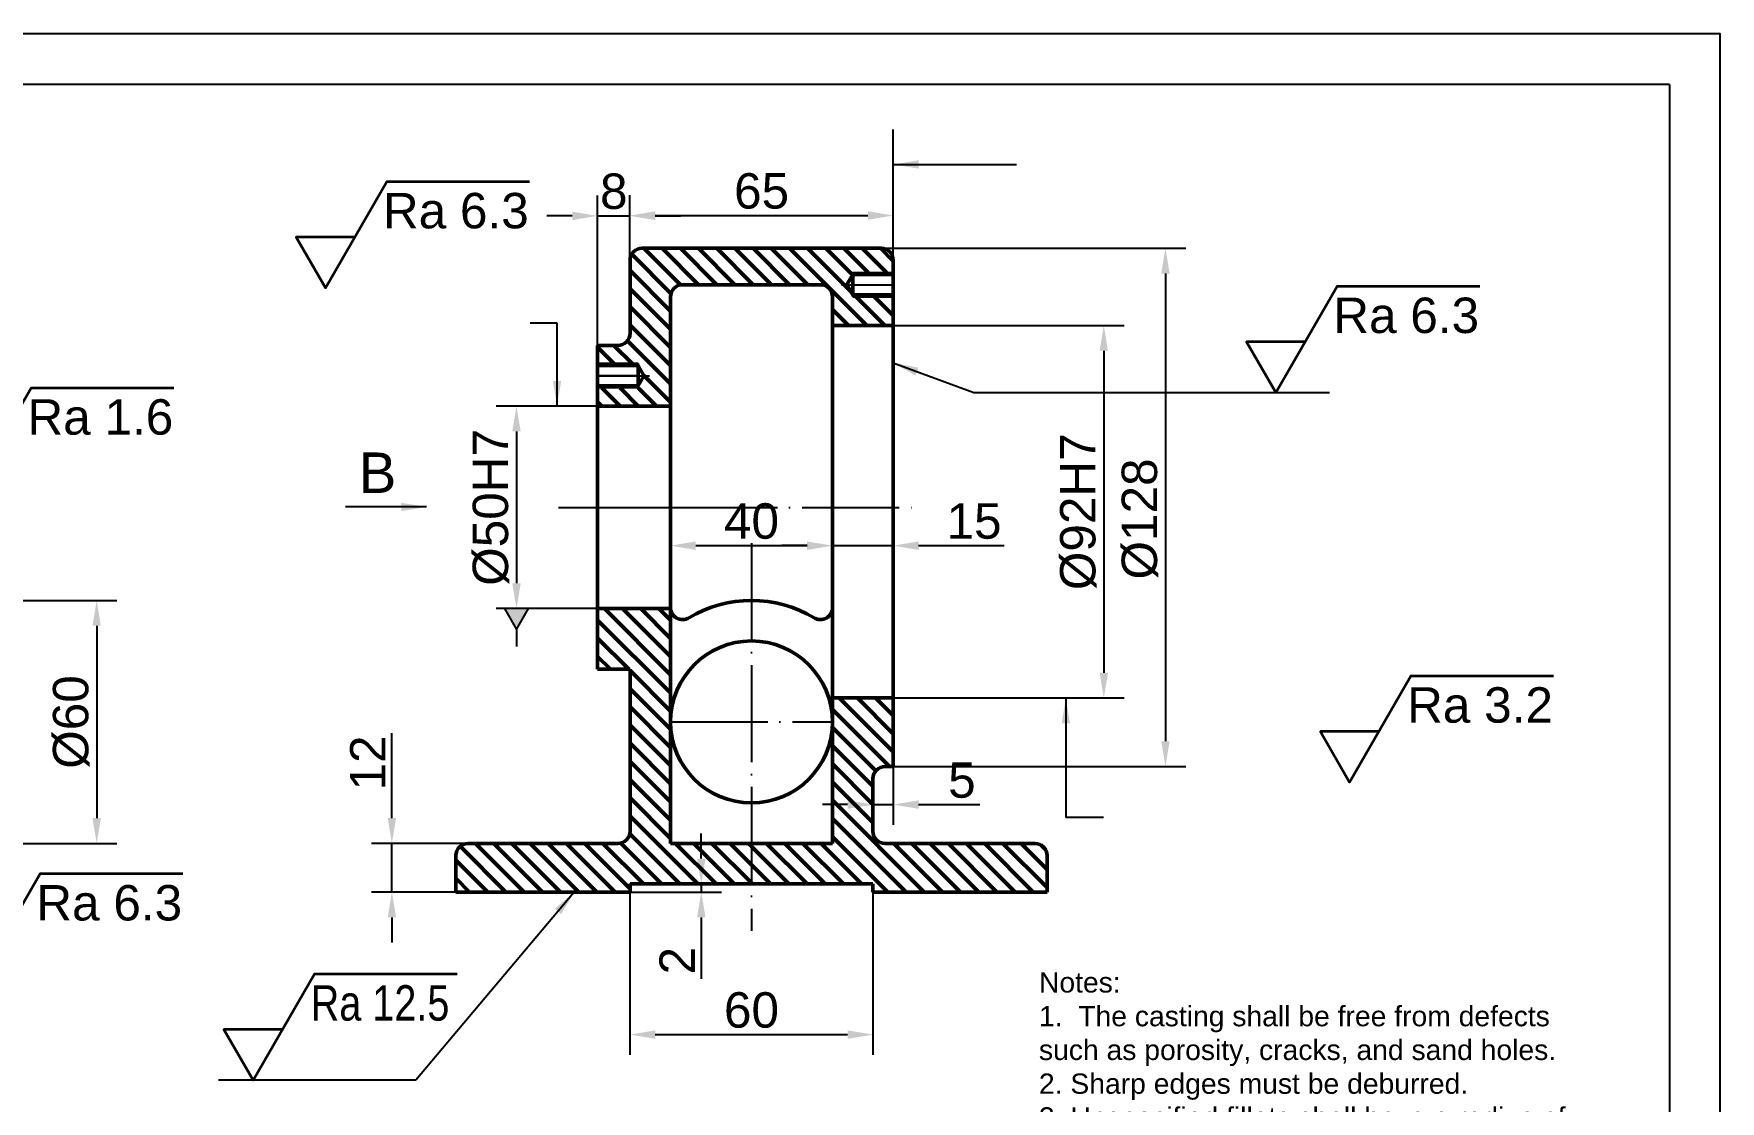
# Model space of a CAD drawing. Header units: millimetres. Extents: x 3932 to 4675, y 2766 to 3291.
# Drawn here: x 4258.4 to 4674.9, y 3027.2 to 3290.9 of the extents above; entities that cross this region are included whole.
import ezdxf

# ---------------------------------------------------------------- set-up
doc = ezdxf.new("R2010")
doc.units = ezdxf.units.MM
doc.linetypes.add('ACAD_ISO04W100', pattern=[30, 24, -3, 0, -3])
doc.layers.add('注解', color=3, linetype='Continuous')
doc.layers.add('辅助', color=1, linetype='ACAD_ISO04W100')
doc.layers.add('粗线', color=7, linetype='Continuous', lineweight=50)
doc.styles.get("Standard").update_dxf_attribs({"font": 'arial.ttf'})
doc.dimstyles.new('机械无尺线', dxfattribs={"dimscale": 2.5, "dimtxt": 3.5, "dimasz": 2.5, "dimexe": 2, "dimexo": 0, "dimtad": 1, "dimdsep": 46, "dimtxsty": 'Standard', "dimcen": 0, "dimadec": 0, "dimazin": 0, "dimtfac": 1, "dimtmove": 0, "dimatfit": 3, "dimfxl": 0, "dimarcsym": 0})
pattern_1 = [(315, (126.0413, -5e-13), (2.245064, 2.245064), [])]

# ---------------------------------------------------------------- blocks, each defined once
blk = doc.blocks.new('*D16')
at = {"layer": 'Defpoints', "color": 0, "transparency": 16777216}
for p in [(4196.8, 3150.92), (4196.8, 3090.92), (4273.93, 3090.92)]:
    blk.add_point(p, dxfattribs=at)
at = {"layer": '注解', "color": 0, "lineweight": -2, "transparency": 16777216}
for p, q in [((4196.8, 3150.92), (4278.93, 3150.92)), ((4273.93, 3144.67), (4273.93, 3097.17)), ((4196.8, 3090.92), (4278.93, 3090.92))]:
    blk.add_line(p, q, dxfattribs=at)
at = {"layer": '注解', "color": 0, "transparency": 16777216}
for points in [[(4272.89, 3144.67), (4274.97, 3144.67), (4273.93, 3150.92)], [(4272.89, 3097.17), (4274.97, 3097.17), (4273.93, 3090.92)]]:
    blk.add_solid(points, dxfattribs=at)
at = {"layer": '注解', "color": 0, "transparency": 16777216, "insert": (4267.66, 3120.92), "char_height": 8.75, "attachment_point": 5, "rotation": 90}
blk.add_mtext('%%C60', dxfattribs=at)
blk = doc.blocks.new('*D28')
at = {"layer": 'Defpoints', "color": 0, "transparency": 16777216}
for p in [(4371.42, 3090.92), (4346.83, 3078.92), (4371.42, 3078.92)]:
    blk.add_point(p, dxfattribs=at)
at = {"layer": '注解', "color": 0, "lineweight": -2, "transparency": 16777216}
for p, q in [((4346.83, 3097.17), (4346.83, 3118.17)), ((4371.42, 3090.92), (4341.83, 3090.92)), ((4346.83, 3078.92), (4346.83, 3090.92)), ((4371.42, 3078.92), (4341.83, 3078.92)), ((4346.83, 3072.67), (4346.83, 3066.42))]:
    blk.add_line(p, q, dxfattribs=at)
at = {"layer": '注解', "color": 0, "transparency": 16777216}
for points in [[(4345.79, 3097.17), (4347.87, 3097.17), (4346.83, 3090.92)], [(4345.79, 3072.67), (4347.87, 3072.67), (4346.83, 3078.92)]]:
    blk.add_solid(points, dxfattribs=at)
at = {"layer": '注解', "color": 0, "transparency": 16777216, "insert": (4340.87, 3110.8), "char_height": 8.75, "attachment_point": 5, "rotation": 90}
blk.add_mtext('12', dxfattribs=at)
blk = doc.blocks.new('*D29')
at = {"layer": 'Defpoints', "color": 0, "transparency": 16777216}
for p in [(4415.63, 3163.86), (4455.63, 3164.47), (4455.63, 3163.86)]:
    blk.add_point(p, dxfattribs=at)
at = {"layer": '注解', "color": 0, "lineweight": -2, "transparency": 16777216}
for p, q in [((4415.63, 3163.86), (4415.63, 3169.47)), ((4455.63, 3163.86), (4455.63, 3169.47)), ((4421.88, 3164.47), (4449.38, 3164.47))]:
    blk.add_line(p, q, dxfattribs=at)
at = {"layer": '注解', "color": 0, "transparency": 16777216}
for points in [[(4421.88, 3165.51), (4421.88, 3163.42), (4415.63, 3164.47)], [(4449.38, 3165.51), (4449.38, 3163.42), (4455.63, 3164.47)]]:
    blk.add_solid(points, dxfattribs=at)
at = {"layer": '注解', "color": 0, "transparency": 16777216, "insert": (4435.63, 3170.5), "char_height": 8.75, "attachment_point": 5}
blk.add_mtext('40', dxfattribs=at)
blk = doc.blocks.new('*D30')
at = {"layer": 'Defpoints', "color": 0, "transparency": 16777216}
for p in [(4455.63, 3163.86), (4470.63, 3164.47), (4470.63, 3163.86)]:
    blk.add_point(p, dxfattribs=at)
at = {"layer": '注解', "color": 0, "lineweight": -2, "transparency": 16777216}
for p, q in [((4455.63, 3163.86), (4455.63, 3169.47)), ((4470.63, 3163.86), (4470.63, 3169.47)), ((4449.38, 3164.47), (4443.13, 3164.47)), ((4455.63, 3164.47), (4470.63, 3164.47)), ((4476.88, 3164.47), (4498.04, 3164.47))]:
    blk.add_line(p, q, dxfattribs=at)
at = {"layer": '注解', "color": 0, "transparency": 16777216}
for points in [[(4449.38, 3165.51), (4449.38, 3163.42), (4455.63, 3164.47)], [(4476.88, 3165.51), (4476.88, 3163.42), (4470.63, 3164.47)]]:
    blk.add_solid(points, dxfattribs=at)
at = {"layer": '注解', "color": 0, "transparency": 16777216, "insert": (4490.59, 3170.5), "char_height": 8.75, "attachment_point": 5}
blk.add_mtext('15', dxfattribs=at)
blk = doc.blocks.new('*D31')
at = {"layer": 'Defpoints', "color": 0, "transparency": 16777216}
for p in [(4470.63, 3109.92), (4465.63, 3106.92), (4465.63, 3100.52)]:
    blk.add_point(p, dxfattribs=at)
at = {"layer": '注解', "color": 0, "lineweight": -2, "transparency": 16777216}
for p, q in [((4470.63, 3109.92), (4470.63, 3095.52)), ((4465.63, 3106.92), (4465.63, 3095.52)), ((4459.38, 3100.52), (4453.13, 3100.52)), ((4465.63, 3100.52), (4470.63, 3100.52)), ((4476.88, 3100.52), (4492.06, 3100.52))]:
    blk.add_line(p, q, dxfattribs=at)
at = {"layer": '注解', "color": 0, "transparency": 16777216}
for points in [[(4459.38, 3101.56), (4459.38, 3099.48), (4465.63, 3100.52)], [(4476.88, 3101.56), (4476.88, 3099.48), (4470.63, 3100.52)]]:
    blk.add_solid(points, dxfattribs=at)
at = {"layer": '注解', "color": 0, "transparency": 16777216, "insert": (4487.6, 3106.53), "char_height": 8.75, "attachment_point": 5}
blk.add_mtext('5', dxfattribs=at)
blk = doc.blocks.new('*D32')
at = {"layer": 'Defpoints', "color": 0, "transparency": 16777216}
for p in [(4405.63, 3080.92), (4405.63, 3078.92), (4423.23, 3080.92)]:
    blk.add_point(p, dxfattribs=at)
at = {"layer": '注解', "color": 0, "lineweight": -2, "transparency": 16777216}
for p, q in [((4423.23, 3087.17), (4423.23, 3093.42)), ((4405.63, 3080.92), (4428.23, 3080.92)), ((4405.63, 3078.92), (4428.23, 3078.92)), ((4423.23, 3080.92), (4423.23, 3078.92)), ((4423.23, 3072.67), (4423.23, 3057.5))]:
    blk.add_line(p, q, dxfattribs=at)
at = {"layer": '注解', "color": 0, "transparency": 16777216}
for points in [[(4422.19, 3087.17), (4424.28, 3087.17), (4423.23, 3080.92)], [(4422.19, 3072.67), (4424.28, 3072.67), (4423.23, 3078.92)]]:
    blk.add_solid(points, dxfattribs=at)
at = {"layer": '注解', "color": 0, "transparency": 16777216, "insert": (4417.28, 3061.96), "char_height": 8.75, "attachment_point": 5, "rotation": 90}
blk.add_mtext('2', dxfattribs=at)
blk = doc.blocks.new('*D33')
at = {"layer": 'Defpoints', "color": 0, "transparency": 16777216}
for p in [(4405.63, 3078.92), (4465.63, 3078.92), (4465.63, 3043.71)]:
    blk.add_point(p, dxfattribs=at)
at = {"layer": '注解', "color": 0, "lineweight": -2, "transparency": 16777216}
for p, q in [((4405.63, 3078.92), (4405.63, 3038.71)), ((4465.63, 3078.92), (4465.63, 3038.71)), ((4411.88, 3043.71), (4459.38, 3043.71))]:
    blk.add_line(p, q, dxfattribs=at)
at = {"layer": '注解', "color": 0, "transparency": 16777216}
for points in [[(4411.88, 3044.75), (4411.88, 3042.66), (4405.63, 3043.71)], [(4459.38, 3044.75), (4459.38, 3042.66), (4465.63, 3043.71)]]:
    blk.add_solid(points, dxfattribs=at)
at = {"layer": '注解', "color": 0, "transparency": 16777216, "insert": (4435.63, 3049.74), "char_height": 8.75, "attachment_point": 5}
blk.add_mtext('60', dxfattribs=at)
blk = doc.blocks.new('*D34')
at = {"layer": 'Defpoints', "color": 0, "transparency": 16777216}
for p in [(4405.63, 3245.92), (4405.63, 3219.65), (4397.63, 3213.92)]:
    blk.add_point(p, dxfattribs=at)
at = {"layer": '注解', "color": 0, "lineweight": -2, "transparency": 16777216}
for p, q in [((4397.63, 3213.92), (4397.63, 3250.92)), ((4405.63, 3219.65), (4405.63, 3250.92)), ((4391.38, 3245.92), (4385.13, 3245.92)), ((4397.63, 3245.92), (4405.63, 3245.92)), ((4411.88, 3245.92), (4418.13, 3245.92))]:
    blk.add_line(p, q, dxfattribs=at)
at = {"layer": '注解', "color": 0, "transparency": 16777216}
for points in [[(4391.38, 3246.96), (4391.38, 3244.88), (4397.63, 3245.92)], [(4411.88, 3246.96), (4411.88, 3244.88), (4405.63, 3245.92)]]:
    blk.add_solid(points, dxfattribs=at)
at = {"layer": '注解', "color": 0, "transparency": 16777216, "insert": (4401.63, 3251.95), "char_height": 8.75, "attachment_point": 5}
blk.add_mtext('8', dxfattribs=at)
blk = doc.blocks.new('*D35')
at = {"layer": 'Defpoints', "color": 0, "transparency": 16777216}
for p in [(4470.63, 3246), (4405.63, 3234.92), (4470.63, 3234.92)]:
    blk.add_point(p, dxfattribs=at)
at = {"layer": '注解', "color": 0, "lineweight": -2, "transparency": 16777216}
for p, q in [((4405.63, 3234.92), (4405.63, 3251)), ((4470.63, 3234.92), (4470.63, 3251)), ((4411.88, 3246), (4464.38, 3246))]:
    blk.add_line(p, q, dxfattribs=at)
at = {"layer": '注解', "color": 0, "transparency": 16777216}
for points in [[(4411.88, 3247.04), (4411.88, 3244.96), (4405.63, 3246)], [(4464.38, 3247.04), (4464.38, 3244.96), (4470.63, 3246)]]:
    blk.add_solid(points, dxfattribs=at)
at = {"layer": '注解', "color": 0, "transparency": 16777216, "insert": (4438.13, 3252.03), "char_height": 8.75, "attachment_point": 5}
blk.add_mtext('65', dxfattribs=at)
blk = doc.blocks.new('*D36')
at = {"layer": 'Defpoints', "color": 0, "transparency": 16777216}
for p in [(4470.63, 3218.85), (4470.63, 3126.85), (4522.64, 3126.85)]:
    blk.add_point(p, dxfattribs=at)
at = {"layer": '注解', "color": 0, "lineweight": -2, "transparency": 16777216}
for p, q in [((4470.63, 3218.85), (4527.64, 3218.85)), ((4522.64, 3212.6), (4522.64, 3133.1)), ((4470.63, 3126.85), (4527.64, 3126.85))]:
    blk.add_line(p, q, dxfattribs=at)
at = {"layer": '注解', "color": 0, "transparency": 16777216}
for points in [[(4521.6, 3212.6), (4523.68, 3212.6), (4522.64, 3218.85)], [(4521.6, 3133.1), (4523.68, 3133.1), (4522.64, 3126.85)]]:
    blk.add_solid(points, dxfattribs=at)
at = {"layer": '注解', "color": 0, "transparency": 16777216, "insert": (4516.36, 3172.85), "char_height": 8.75, "attachment_point": 5, "rotation": 90}
blk.add_mtext('%%C92H7', dxfattribs=at)
blk = doc.blocks.new('*D37')
at = {"layer": 'Defpoints', "color": 0, "transparency": 16777216}
for p in [(4461.61, 3237.92), (4470.12, 3109.92), (4537.85, 3109.92)]:
    blk.add_point(p, dxfattribs=at)
at = {"layer": '注解', "color": 0, "lineweight": -2, "transparency": 16777216}
for p, q in [((4461.61, 3237.92), (4542.85, 3237.92)), ((4537.85, 3231.67), (4537.85, 3116.17)), ((4470.12, 3109.92), (4542.85, 3109.92))]:
    blk.add_line(p, q, dxfattribs=at)
at = {"layer": '注解', "color": 0, "transparency": 16777216}
for points in [[(4536.81, 3231.67), (4538.89, 3231.67), (4537.85, 3237.92)], [(4536.81, 3116.17), (4538.89, 3116.17), (4537.85, 3109.92)]]:
    blk.add_solid(points, dxfattribs=at)
at = {"layer": '注解', "color": 0, "transparency": 16777216, "insert": (4531.58, 3171.06), "char_height": 8.75, "attachment_point": 5, "rotation": 90}
blk.add_mtext('%%C128', dxfattribs=at)
blk = doc.blocks.new('*D38')
at = {"layer": 'Defpoints', "color": 0, "transparency": 16777216}
for p in [(4397.63, 3198.92), (4377.6, 3148.92), (4397.63, 3148.92)]:
    blk.add_point(p, dxfattribs=at)
at = {"layer": '注解', "color": 0, "lineweight": -2, "transparency": 16777216}
for p, q in [((4397.63, 3198.92), (4372.6, 3198.92)), ((4377.6, 3192.67), (4377.6, 3155.17)), ((4397.63, 3148.92), (4372.6, 3148.92))]:
    blk.add_line(p, q, dxfattribs=at)
at = {"layer": '注解', "color": 0, "transparency": 16777216}
for points in [[(4376.56, 3192.67), (4378.64, 3192.67), (4377.6, 3198.92)], [(4376.56, 3155.17), (4378.64, 3155.17), (4377.6, 3148.92)]]:
    blk.add_solid(points, dxfattribs=at)
at = {"layer": '注解', "color": 0, "transparency": 16777216, "insert": (4371.32, 3173.92), "char_height": 8.75, "attachment_point": 5, "rotation": 90}
blk.add_mtext('%%C50H7', dxfattribs=at)
blk = doc.blocks.new('粗超度')
at = {"color": 3, "lineweight": 35}
blk.add_lwpolyline([(2.89, 5), (-2.89, 5), (0, 0), (6.06, 10.5), (20.15, 10.5)], dxfattribs=at)
at = {"color": 3}
blk.add_attdef('粗糙度', (5.68, 5.87), '', height=3.5, dxfattribs=at)

msp = doc.modelspace()

# ---------------------------------------------------------------- hatches: boundary and pattern name
at = {"layer": '注解'}
h = msp.add_hatch(color=256, dxfattribs=at)
h.dxf.hatch_style = 1
h.paths.add_polyline_path([(4380.599, 3148.925), (4374.599, 3148.925), (4377.599, 3143.729)])
at = {"layer": '粗线'}
h = msp.add_hatch(dxfattribs=at)
h.set_pattern_fill('LINE', color=4, angle=315)
h.set_pattern_definition(pattern_1)
h.paths.add_polyline_path([(4452.635, 3228.925, -0.4142136), (4455.635, 3225.925), (4455.635, 3218.852), (4470.635, 3218.852), (4470.635, 3225.925), (4460.635, 3225.925), (4460.635, 3226.425), (4459.196, 3228.925), (4459.214, 3228.925), (4460.635, 3231.425), (4460.635, 3231.925), (4470.635, 3231.925), (4470.635, 3234.925, 0.4142136), (4467.635, 3237.925), (4408.635, 3237.925, 0.4142136), (4405.635, 3234.925), (4405.635, 3216.925, -0.4142136), (4402.635, 3213.925), (4397.635, 3213.925), (4397.635, 3209.425), (4407.635, 3209.425), (4407.635, 3208.925), (4409.073, 3206.425), (4409.056, 3206.425), (4407.635, 3203.925), (4407.635, 3203.425), (4397.635, 3203.425), (4397.635, 3198.925), (4415.635, 3198.925), (4415.635, 3225.925, -0.4142136), (4418.635, 3228.925)])
h = msp.add_hatch(dxfattribs=at)
h.set_pattern_fill('LINE', color=4, angle=315)
h.set_pattern_definition(pattern_1)
h.paths.add_polyline_path([(4435.635, 3090.925), (4415.635, 3090.925), (4415.635, 3143.173), (4415.635, 3148.925), (4397.635, 3148.925), (4397.635, 3133.925), (4405.635, 3133.925), (4405.635, 3093.925, -0.4142136), (4402.635, 3090.925), (4365.635, 3090.925, 0.4142136), (4362.635, 3087.925), (4362.635, 3078.925), (4405.635, 3078.925), (4405.635, 3080.925), (4435.635, 3080.925)])
h = msp.add_hatch(dxfattribs=at)
h.set_pattern_fill('LINE', color=4, angle=315)
h.set_pattern_definition(pattern_1)
h.paths.add_polyline_path([(4508.635, 3087.925, 0.4142136), (4505.635, 3090.925), (4468.635, 3090.925, -0.4142136), (4465.635, 3093.925), (4465.635, 3106.925, -0.4142136), (4468.635, 3109.925), (4470.635, 3109.925), (4470.635, 3126.852), (4455.635, 3126.852), (4455.635, 3090.925), (4435.635, 3090.925), (4435.635, 3080.925), (4465.635, 3080.925), (4465.635, 3078.925), (4508.635, 3078.925)])

# ---------------------------------------------------------------- linework, layer by layer
for p, q in [((4662.366, 3278.406), (3982.366, 3278.406)), ((4662.366, 3278.406), (4662.366, 2778.406)), ((4460.635, 3231.925), (4470.635, 3231.925)), ((4460.635, 3231.925), (4460.635, 3231.425)), ((4460.635, 3225.925), (4460.635, 3226.425)), ((4460.635, 3225.925), (4470.635, 3225.925)), ((4407.635, 3209.425), (4397.635, 3209.425)), ((4407.635, 3209.425), (4407.635, 3208.925)), ((4407.635, 3203.425), (4397.635, 3203.425)), ((4407.635, 3203.425), (4407.635, 3203.925))]:
    msp.add_line(p, q)
msp.add_lwpolyline([(3932.366, 2765.906), (4674.866, 2765.906), (4674.866, 3290.906), (3932.366, 3290.906)], close=True)
at = {"layer": '注解'}
for p, q in [((4470.635, 3234.925), (4470.635, 3267.28)), ((4374.599, 3148.925), (4377.599, 3143.729)), ((4377.599, 3143.729), (4380.599, 3148.925)), ((4377.599, 3143.729), (4377.599, 3139.528)), ((4522.59, 3097.327), (4513.264, 3097.327)), ((4362.635, 3083.425), (4362.635, 3087.925))]:
    msp.add_line(p, q, dxfattribs=at)
at = {"layer": '粗线'}
for p, q in [((4408.635, 3237.925), (4467.635, 3237.925)), ((4405.635, 3216.925), (4405.635, 3234.925)), ((4470.635, 3234.925), (4470.635, 3109.925)), ((4418.635, 3228.925), (4452.635, 3228.925)), ((4460.635, 3231.425), (4459.205, 3228.91)), ((4460.635, 3226.425), (4459.205, 3228.91)), ((4460.635, 3231.425), (4470.635, 3231.425)), ((4460.635, 3231.425), (4460.635, 3226.425)), ((4415.635, 3143.173), (4415.635, 3225.925)), ((4455.635, 3225.925), (4455.635, 3118.925)), ((4460.635, 3226.425), (4470.635, 3226.425)), ((4470.635, 3218.852), (4455.635, 3218.852)), ((4455.635, 3218.852), (4455.635, 3149.209)), ((4397.635, 3198.925), (4397.635, 3213.925)), ((4397.635, 3213.925), (4402.635, 3213.925)), ((4407.635, 3208.925), (4397.635, 3208.925)), ((4407.635, 3203.925), (4407.635, 3208.925)), ((4407.635, 3208.925), (4409.065, 3206.44)), ((4407.635, 3203.925), (4397.635, 3203.925)), ((4407.635, 3203.925), (4409.065, 3206.44)), ((4397.635, 3198.925), (4415.635, 3198.925)), ((4397.635, 3148.925), (4397.635, 3198.925)), ((4415.635, 3198.925), (4415.635, 3149.209)), ((4402.635, 3148.925), (4397.635, 3148.925)), ((4397.635, 3148.925), (4415.635, 3148.925)), ((4397.635, 3148.925), (4397.635, 3133.925)), ((4415.635, 3143.173), (4415.635, 3090.925)), ((4397.635, 3133.925), (4405.635, 3133.925)), ((4405.635, 3093.925), (4405.635, 3133.925)), ((4455.635, 3126.852), (4470.635, 3126.852)), ((4455.635, 3126.852), (4455.635, 3090.925)), ((4470.635, 3109.925), (4468.635, 3109.925)), ((4465.635, 3093.925), (4465.635, 3106.925)), ((4365.635, 3090.925), (4402.635, 3090.925)), ((4415.635, 3090.925), (4455.635, 3090.925)), ((4505.635, 3090.925), (4468.635, 3090.925)), ((4362.635, 3087.925), (4362.635, 3078.925)), ((4508.635, 3078.925), (4508.635, 3087.925)), ((4362.635, 3078.925), (4405.635, 3078.925)), ((4435.635, 3080.925), (4405.635, 3080.925)), ((4405.635, 3080.925), (4405.635, 3078.925)), ((4435.635, 3080.925), (4465.635, 3080.925)), ((4465.635, 3080.925), (4465.635, 3078.925)), ((4465.635, 3078.925), (4508.635, 3078.925))]:
    msp.add_line(p, q, dxfattribs=at)
msp.add_circle((4435.635, 3120.925), 20, dxfattribs=at)
for centre, radius, start, end in [((4408.635, 3234.925), 3, 90, 180), ((4467.635, 3234.925), 3, 0, 90), ((4418.635, 3225.925), 3, 90, 180), ((4452.635, 3225.925), 3, 0, 90), ((4402.635, 3216.925), 3, 270, 0), ((4418.635, 3149.209), 3, 180, 301.00758), ((4435.635, 3120.925), 30, 58.99242, 121.00758), ((4452.635, 3149.209), 3, 238.99242, 360), ((4468.635, 3106.925), 3, 90, 180), ((4365.635, 3087.925), 3, 90, 180), ((4402.635, 3093.925), 3, 270, 0), ((4468.635, 3093.925), 3, 180, 270), ((4505.635, 3087.925), 3, 0, 90)]:
    msp.add_arc(centre, radius, start, end, dxfattribs=at)
at = {"layer": '辅助'}
for p, q in [((4457.852, 3228.925), (4470.635, 3228.925)), ((4460.635, 3228.925), (4470.635, 3228.925)), ((4397.635, 3206.425), (4410.431, 3206.425)), ((4407.635, 3206.425), (4397.635, 3206.425)), ((4387.94, 3173.925), (4477.399, 3173.925)), ((4397.635, 3173.925), (4436.882, 3173.925)), ((4435.635, 3165.064), (4435.635, 3069.344)), ((4415.635, 3120.925), (4455.635, 3120.925))]:
    msp.add_line(p, q, dxfattribs=at)

# ---------------------------------------------------------------- block references
at = {"layer": '注解', "xscale": 2.5, "yscale": 2.5, "zscale": 2.5}
for p, values in [((4330.419, 3228.164), {'粗糙度': 'Ra 6.3'}), ((4565.104, 3202.308), {'粗糙度': 'Ra 6.3'}), ((4242.637, 3177.208), {'粗糙度': 'Ra 1.6'}), ((4583.336, 3106.077), {'粗糙度': 'Ra 3.2'}), ((4244.828, 3057.221), {'粗糙度': 'Ra 6.3'})]:
    msp.add_blockref('粗超度', p, dxfattribs=at).add_auto_attribs(values)
at = {"layer": '注解'}
ref = msp.add_blockref('粗超度', (4312.593, 3032.495), dxfattribs=dict(at, xscale=2.5, yscale=2.5, zscale=2.5))
ref.add_attrib('粗糙度', 'Ra 12.5', (4326.782, 3047.159), dxfattribs={"layer": '0', "color": 3, "height": 8.75, "width": 0.8})

# ---------------------------------------------------------------- texts
msp.add_text('B', height=10, dxfattribs=at).set_placement((4338.616, 3177.48))
at = {"layer": '注解', "insert": (4506.619, 3059.104), "char_height": 5, "attachment_point": 1}
msp.add_mtext_dynamic_manual_height_columns('Notes:\\P1.  The casting shall be free from defects \\Psuch as porosity, cracks, and sand holes.^J2. Sharp edges must be deburred.^J3. Unspecified fillets shall have a radius of \\PR3 to R5.^J4. The casting shall undergo aging treatment.', width=155.28819, gutter_width=25, heights=[0], dxfattribs=at)

# ---------------------------------------------------------------- dimensions: what is measured, and where the dimension line sits
at = {"layer": '注解'}
for base, p1, p2, picture, middle in [((4405.635, 3245.918), (4397.635, 3213.925), (4405.635, 3219.653), '*D34', (4401.635, 3245.918)), ((4470.635, 3164.466), (4455.635, 3163.861), (4470.635, 3163.861), '*D30', (4490.585, 3164.466)), ((4465.635, 3100.519), (4470.635, 3109.925), (4465.635, 3106.925), '*D31', (4487.598, 3100.519)), ((4465.635, 3043.705), (4405.635, 3078.925), (4465.635, 3078.925), '*D33', (4435.635, 3043.705))]:
    dim = msp.add_linear_dim(base=base, p1=p1, p2=p2, dimstyle='机械无尺线', dxfattribs=at)
    dim.commit()
    dim.dimension.update_dxf_attribs({"geometry": picture, "text_midpoint": middle, "dimtype": 160})
for base, p1, p2, picture, middle in [((4470.635, 3246.001), (4405.635, 3234.925), (4470.635, 3234.925), '*D35', (4438.135, 3252.031)), ((4455.635, 3164.466), (4415.635, 3163.861), (4455.635, 3163.861), '*D29', (4435.635, 3170.496))]:
    dim = msp.add_linear_dim(base=base, p1=p1, p2=p2, dimstyle='机械无尺线', dxfattribs=at)
    dim.commit()
    dim.dimension.update_dxf_attribs({"geometry": picture, "text_midpoint": middle})
for base, p1, p2, text, picture, middle in [((4537.851, 3109.925), (4461.61, 3237.925), (4470.121, 3109.925), '%%C<>', '*D37', (4537.851, 3171.063)), ((4522.639, 3126.852), (4470.635, 3218.852), (4470.635, 3126.852), '%%C<>H7', '*D36', (4522.639, 3172.852)), ((4273.933, 3090.925), (4196.798, 3150.925), (4196.798, 3090.925), '%%C<>', '*D16', (4273.933, 3120.925))]:
    dim = msp.add_linear_dim(base=base, p1=p1, p2=p2, angle=90, text=text, dimstyle='机械无尺线', dxfattribs=at)
    dim.commit()
    dim.dimension.update_dxf_attribs({"geometry": picture, "text_midpoint": middle, "dimtype": 160})
dim = msp.add_linear_dim(base=(4377.599, 3148.925), p1=(4397.635, 3198.925), p2=(4397.635, 3148.925), angle=90, text='%%C<>H7', dimstyle='机械无尺线', dxfattribs=at)
dim.commit()
dim.dimension.update_dxf_attribs({"geometry": '*D38', "text_midpoint": (4371.325, 3173.925)})
for base, p1, p2, picture, middle in [((4346.828, 3078.925), (4371.424, 3090.925), (4371.424, 3078.925), '*D28', (4346.828, 3110.798)), ((4423.234, 3080.925), (4405.635, 3078.925), (4405.635, 3080.925), '*D32', (4423.234, 3061.964))]:
    dim = msp.add_linear_dim(base=base, p1=p1, p2=p2, angle=90, dimstyle='机械无尺线', dxfattribs=at)
    dim.commit()
    dim.dimension.update_dxf_attribs({"geometry": picture, "text_midpoint": middle, "dimtype": 160})

# ---------------------------------------------------------------- leaders
for points, override in [([(4470.635, 3258.624), (4501.102, 3258.624)], {"dimgap": 0.625, "dimtad": 0}), ([(4387.623, 3198.925), (4387.623, 3219.414), (4380.993, 3219.414)], {"dimgap": 0, "dimtad": 0}), ([(4470.635, 3209.624), (4490.53, 3202.308), (4578.375, 3202.308)], {"dimgap": 0.625, "dimtad": 0}), ([(4355.396, 3174.027), (4335.342, 3174.027)], {"dimgap": 0, "dimtad": 0}), ([(4513.264, 3126.852), (4513.264, 3097.327)], {"dimgap": 0, "dimtad": 0}), ([(4391.875, 3078.925), (4352.761, 3032.495), (4304.018, 3032.495)], {"dimgap": 0.625, "dimtad": 0})]:
    msp.add_leader(points, dimstyle='机械无尺线', override=override, dxfattribs=at)

doc.saveas('drawing.dxf')
